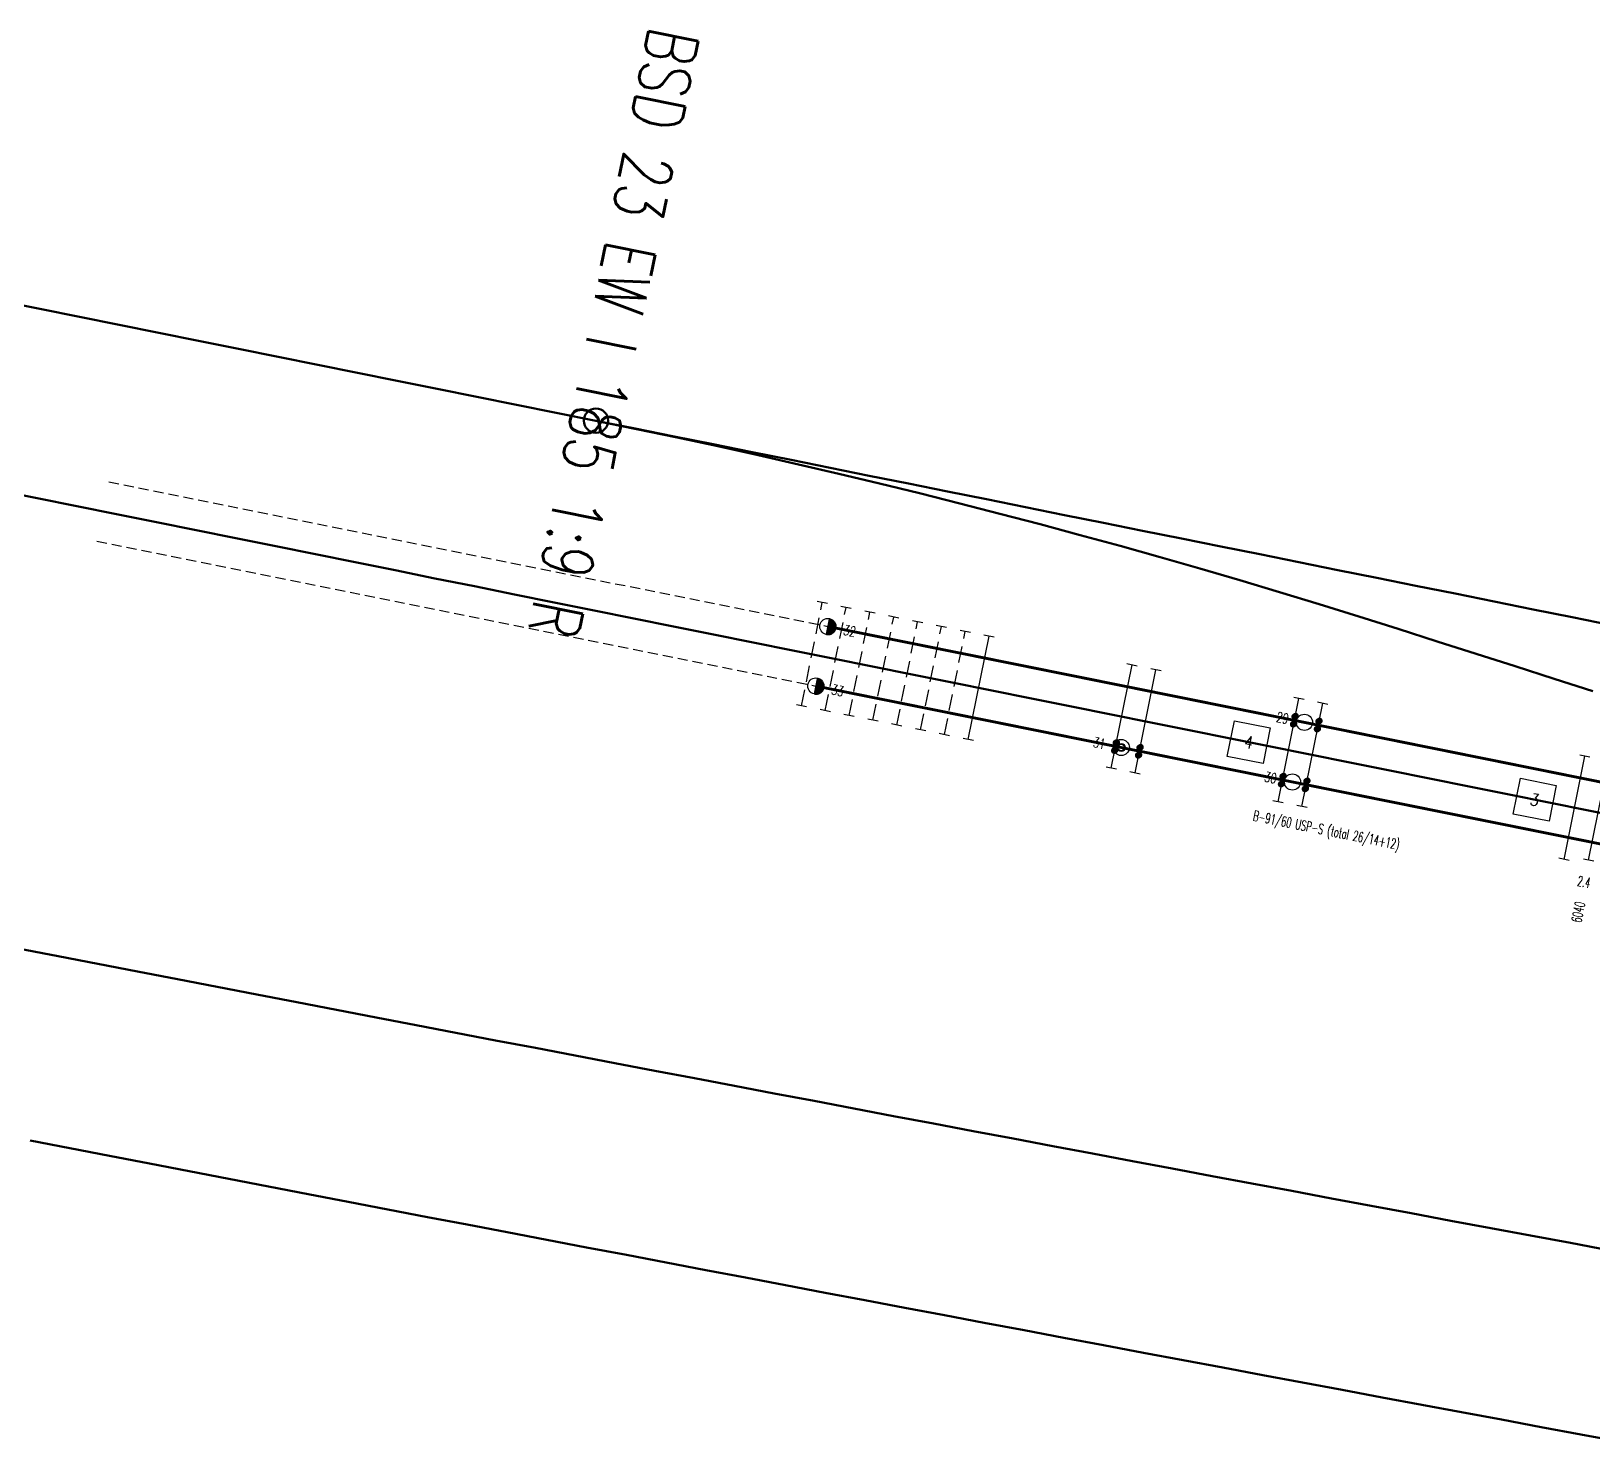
# Model space of a CAD drawing. Extents: x 2687065 to 2691361, y 1253360 to 1255888.
# Drawn here: x 2689627.53 to 2689666.07, y 1254832.59 to 1254867.41 of the extents above; entities that cross this region are included whole.
import ezdxf
from ezdxf.enums import TextEntityAlignment as Align

# ---------------------------------------------------------------- set-up
doc = ezdxf.new("R2010")
doc.units = 0
doc.header["$MEASUREMENT"] = 0
doc.linetypes.add('STRICHLINIE2', pattern=[0.375, 0.25, -0.125])
doc.linetypes.add('STRICHPUNKT', pattern=[1, 0.5, -0.25, 0, -0.25])
for name, color, linetype in [('A-GL-0024-_____', 1, 'STRICHPUNKT'), ('BS-TR-A-Gleisstrang-LinieGeometrie', 7, 'Continuous'), ('BS-TR-A-Weiche-Kurzbezeichnung', 7, 'Continuous'), ('BS-TR-A-Weiche-PunktGeometrie', 7, 'Continuous'), ('L-GL-0024-_____', 2, 'Continuous'), ('L-ST-0024-_____', 7, 'Continuous'), ('P-OF-0024-_____', 7, 'Continuous'), ('S-ON-0024-_____', 7, 'Continuous'), ('T-00', 7, 'Continuous'), ('T-SS-0024-_____', 7, 'Continuous'), ('T-ST', 7, 'Continuous'), ('T-WW-0024', 6, 'Continuous')]:
    doc.layers.add(name, color=color, linetype=linetype)
doc.layers.get('P-OF-0024-_____').off()
doc.styles.add('R6', font='simplex.shx', dxfattribs={"width": 0.6})
doc.styles.add('R7', font='simplex.shx', dxfattribs={"width": 0.7})
doc.styles.add('R8', font='simplex.shx', dxfattribs={"width": 0.8})
doc.styles.add('SUPPRIME', font='simplex.shx', dxfattribs={"width": 0.75})

# ---------------------------------------------------------------- blocks, each defined once
blk = doc.blocks.new('WeiVlpSchwelleL')
at = {"color": 7}
for p, q in [((-0.5, -0.13), (-0.5, 0.13)), ((0.5, -0.13), (0.5, 0.13))]:
    blk.add_line(p, q, dxfattribs=at)
at = {"color": 0, "linetype": 'ByBlock', "lineweight": -2}
blk.add_line((-0.5, 0), (0.5, 0), dxfattribs=at)
at = {"style": 'R6', "width": 0.6}
blk.add_attdef('LAENGE', text='', height=0.25, rotation=90, dxfattribs=at).set_placement((-1.23, 0.007, 0), align=Align.MIDDLE)
at = {"style": 'R6', "width": 0.6, "flags": 1}
for tag, p in [('WVP-SKML', (-5, 0, 0)), ('WVP-SKMR', (3, 0, 0))]:
    blk.add_attdef(tag, text='', height=0.25, rotation=180, dxfattribs=at).set_placement(p, align=Align.MIDDLE_CENTER)
at = {"style": 'R6', "width": 0.6}
blk.add_attdef('BEZEICHNUNG', text='', height=0.25, rotation=180, dxfattribs=at).set_placement((-2.25, 0, 2), align=Align.MIDDLE_LEFT)
at = {"style": 'R6', "width": 0.6, "flags": 1}
blk.add_attdef('VERSCHIEBUNG', text='', height=0.25, rotation=180, dxfattribs=at).set_placement((-1.47, 0, 2), align=Align.MIDDLE_LEFT)
for tag, p in [('VERKLINKS', (-0.875, 0, 0)), ('VERKRECHTS', (0.861, 0, 0))]:
    blk.add_attdef(tag, text='', height=0.25, rotation=180, dxfattribs=at).set_placement(p, align=Align.MIDDLE)
at = {"color": 1, "extrusion": (-1, -6.12323e-17, 1.22465e-16), "style": 'R6', "width": 0.6, "flags": 8}
blk.add_attdef('WVP-ANL', text='', height=0.25, rotation=270, dxfattribs=at).set_placement((0, 0, 0.5), align=Align.MIDDLE)
at = {"color": 1, "extrusion": (1, -1.60812e-16, 1.22465e-16), "style": 'R6', "width": 0.6, "flags": 8}
blk.add_attdef('WVP-ANR', text='', height=0.25, rotation=270, dxfattribs=at).set_placement((0, 0, 0.5), align=Align.MIDDLE)
blk = doc.blocks.new('st_NormUngb_b')
h = blk.add_hatch()
h.set_pattern_fill('ANSI31', color=256, scale=0.005, style=0)
h.paths.add_polyline_path([(0.2, 0, 0.414214), (0, 0.2), (0, -0.2, 0.414214)])
at = {"color": 7}
blk.add_line((0, 0.2, 1), (0, -0.2, 1), dxfattribs=at)
at = {"color": 0}
blk.add_circle((0, 0, 1), 0.2, dxfattribs=at)
at = {"layer": 'T-ST', "style": 'R7', "width": 0.7}
blk.add_attdef('WVP-STNR', text='', height=0.25, dxfattribs=at).set_placement((0.55, 0), align=Align.MIDDLE)
blk = doc.blocks.new('st_Norm_a')
at = {"color": 0, "linetype": 'ByBlock', "lineweight": -2}
blk.add_circle((0, 0, 1), 0.2, dxfattribs=at)
at = {"layer": 'T-ST', "color": 0, "linetype": 'ByBlock', "lineweight": -2, "style": 'R7', "width": 0.7}
blk.add_attdef('WVP-STNR', text='', height=0.25, dxfattribs=at).set_placement((0.55, 0), align=Align.MIDDLE)
blk = doc.blocks.new('st_Isol6_a')
at = {"color": 0, "linetype": 'ByBlock', "lineweight": -2}
for radius in [0.2, 0.1, 0.08]:
    blk.add_circle((0, 0, 1), radius, dxfattribs=at)
at = {"layer": 'T-ST', "color": 0, "linetype": 'ByBlock', "lineweight": -2, "style": 'R7', "width": 0.7, "flags": 8}
blk.add_attdef('WVP-STNR', text='', height=0.25, dxfattribs=at).set_placement((0.55, 0), align=Align.MIDDLE)
blk = doc.blocks.new('VisualisierungSpannklemmeGelb')
at = {"linetype": 'ByBlock', "lineweight": -2}
h = blk.add_hatch(dxfattribs=at)
h.set_pattern_fill('ANSI31', color=0, scale=0.005, style=0)
h.set_pattern_definition([(45, (-0.0965, 2e-15), (-0.0004419417, 0.0004419417), [])])
h.paths.add_polyline_path([(-0.0215, 0, 1), (-0.1715, 0, 1)])
h = blk.add_hatch(dxfattribs=at)
h.set_pattern_fill('ANSI31', color=0, scale=0.005, style=0)
h.set_pattern_definition([(45, (0.0965, 2e-15), (-0.0004419417, 0.0004419417), [])])
h.paths.add_polyline_path([(0.1715, 0, 1), (0.0215, 0, 1)])
blk = doc.blocks.new('pla_Bef-WsSkl1K')
blk.add_lwpolyline([(-0.1, -0.1), (0.1, -0.1), (0.1, 0.1), (-0.1, 0.1)], close=True)
at = {"layer": 'T-00'}
blk.add_blockref('VisualisierungSpannklemmeGelb', (0, 0), dxfattribs=at)
at = {"style": 'R7', "width": 0.7}
blk.add_attdef('WVP-PLNR', text='', height=0.2, dxfattribs=at).set_placement((0, 0), align=Align.MIDDLE_LEFT)
at = {"style": 'R7', "width": 0.7, "flags": 1}
for tag, p in [('WVP-PLDI', (0.44, -0.2)), ('WVP-PLSP', (0.477, -0.4)), ('WVP-PLFK', (0.471, -0.6))]:
    blk.add_attdef(tag, text='', height=0.2, dxfattribs=at).set_placement(p, align=Align.MIDDLE)
blk = doc.blocks.new('weivlp_JochNummer')
at = {"color": 1}
blk.add_3dface([(-0.45, 0.45, 1), (0.45, 0.45, 1), (0.45, -0.45, 1), (-0.45, -0.45, 1)], dxfattribs=at)
at = {"color": 7, "style": 'R8', "width": 0.8}
blk.add_attdef('JOCHNR', text='', height=0.3, dxfattribs=at).set_placement((0, 0), align=Align.MIDDLE)

msp = doc.modelspace()

# ---------------------------------------------------------------- linework, layer by layer
at = {"layer": 'A-GL-0024-_____', "elevation": 454.8, "flags": 128}
msp.add_lwpolyline([(2689629.294, 1254855.554), (2689676.769, 1254845.995)], dxfattribs=at)
at = {"layer": 'BS-TR-A-Gleisstrang-LinieGeometrie', "color": 2, "lineweight": 50, "true_color": 0xffff00}
for points in [[(2689626.753, 1254860.758, 454.8), (2689627.734, 1254860.561, 454.8), (2689628.715, 1254860.363, 454.8), (2689629.695, 1254860.166, 454.8), (2689630.676, 1254859.969, 454.8), (2689631.657, 1254859.771, 454.8), (2689632.638, 1254859.574, 454.8), (2689633.619, 1254859.376, 454.8), (2689634.599, 1254859.179, 454.8), (2689635.58, 1254858.981, 454.8), (2689636.561, 1254858.784, 454.8), (2689637.542, 1254858.586, 454.8), (2689638.523, 1254858.389, 454.8), (2689639.503, 1254858.191, 454.8), (2689640.484, 1254857.994, 454.8), (2689641.465, 1254857.796, 454.8)], [(2689641.465, 1254857.796, 454.8), (2689642.429, 1254857.602, 454.8), (2689643.393, 1254857.408, 454.8), (2689644.357, 1254857.214, 454.8), (2689645.32, 1254857.02, 454.8), (2689646.284, 1254856.826, 454.8), (2689647.248, 1254856.632, 454.8), (2689648.212, 1254856.438, 454.8), (2689649.176, 1254856.244, 454.8), (2689650.139, 1254856.05, 454.8), (2689651.103, 1254855.856, 454.8), (2689652.067, 1254855.662, 454.8), (2689653.031, 1254855.467, 454.8), (2689653.995, 1254855.273, 454.8), (2689654.958, 1254855.079, 454.8), (2689655.922, 1254854.885, 454.8), (2689656.886, 1254854.691, 454.8), (2689657.85, 1254854.497, 454.8), (2689658.814, 1254854.303, 454.8), (2689659.777, 1254854.109, 454.8), (2689660.741, 1254853.915, 454.8), (2689661.705, 1254853.721, 454.8), (2689662.669, 1254853.527, 454.8), (2689663.633, 1254853.333, 454.8), (2689664.597, 1254853.139, 454.8), (2689665.56, 1254852.945, 454.8), (2689666.524, 1254852.751, 454.8)], [(2689641.465, 1254857.796, 454.8), (2689642.468, 1254857.591, 454.8), (2689643.47, 1254857.381, 454.8), (2689644.47, 1254857.165, 454.8), (2689645.469, 1254856.944, 454.8), (2689646.468, 1254856.717, 454.8), (2689647.464, 1254856.484, 454.8), (2689648.46, 1254856.246, 454.8), (2689649.454, 1254856.003, 454.8), (2689650.447, 1254855.754, 454.8), (2689651.438, 1254855.499, 454.8), (2689652.428, 1254855.239, 454.8), (2689653.417, 1254854.974, 454.8), (2689654.404, 1254854.703, 454.8), (2689655.389, 1254854.427, 454.8), (2689656.373, 1254854.145, 454.8), (2689657.356, 1254853.858, 454.8), (2689658.336, 1254853.565, 454.8), (2689659.316, 1254853.267, 454.8), (2689660.293, 1254852.963, 454.8), (2689661.269, 1254852.655, 454.8), (2689661.269, 1254852.655, 454.8), (2689662.23, 1254852.347, 454.8), (2689663.191, 1254852.04, 454.8), (2689664.152, 1254851.733, 454.8), (2689665.113, 1254851.426, 454.8), (2689666.074, 1254851.119, 454.8)], [(2689626.687, 1254856.079, 454.8), (2689627.669, 1254855.882, 454.8), (2689628.651, 1254855.684, 454.8), (2689629.633, 1254855.486, 454.8), (2689630.615, 1254855.289, 454.8), (2689631.597, 1254855.091, 454.8), (2689632.579, 1254854.893, 454.8), (2689633.561, 1254854.695, 454.8), (2689634.543, 1254854.498, 454.8), (2689635.525, 1254854.3, 454.8), (2689636.507, 1254854.102, 454.8), (2689637.489, 1254853.904, 454.8), (2689638.471, 1254853.707, 454.8), (2689639.453, 1254853.509, 454.8), (2689640.435, 1254853.311, 454.8), (2689641.417, 1254853.114, 454.8), (2689642.399, 1254852.916, 454.8), (2689643.381, 1254852.718, 454.8), (2689644.363, 1254852.52, 454.8), (2689645.345, 1254852.323, 454.8), (2689646.327, 1254852.125, 454.8), (2689647.309, 1254851.927, 454.8), (2689648.291, 1254851.729, 454.8), (2689649.273, 1254851.532, 454.8), (2689650.255, 1254851.334, 454.8), (2689651.237, 1254851.136, 454.8), (2689652.219, 1254850.939, 454.8), (2689653.201, 1254850.741, 454.8), (2689654.183, 1254850.543, 454.8), (2689655.165, 1254850.345, 454.8), (2689656.147, 1254850.148, 454.8), (2689657.129, 1254849.95, 454.8), (2689658.111, 1254849.752, 454.8), (2689659.093, 1254849.554, 454.8), (2689660.075, 1254849.357, 454.8), (2689661.057, 1254849.159, 454.8), (2689662.039, 1254848.961, 454.8), (2689663.021, 1254848.764, 454.8), (2689664.003, 1254848.566, 454.8), (2689664.985, 1254848.368, 454.8), (2689665.967, 1254848.17, 454.8), (2689666.949, 1254847.973, 454.8)], [(2689627.207, 1254844.767, 454.8), (2689628.189, 1254844.577, 454.8), (2689629.17, 1254844.387, 454.8), (2689630.152, 1254844.197, 454.8), (2689631.134, 1254844.007, 454.8), (2689632.116, 1254843.818, 454.8), (2689633.097, 1254843.629, 454.8), (2689634.079, 1254843.44, 454.8), (2689635.061, 1254843.251, 454.8), (2689636.043, 1254843.063, 454.8), (2689637.025, 1254842.874, 454.8), (2689638.007, 1254842.686, 454.8), (2689638.989, 1254842.498, 454.8), (2689639.971, 1254842.31, 454.8), (2689640.953, 1254842.122, 454.8), (2689641.935, 1254841.935, 454.8), (2689642.918, 1254841.748, 454.8), (2689643.9, 1254841.561, 454.8), (2689644.882, 1254841.374, 454.8), (2689645.864, 1254841.187, 454.8), (2689646.847, 1254841.001, 454.8), (2689647.829, 1254840.815, 454.8), (2689648.812, 1254840.629, 454.8), (2689649.794, 1254840.443, 454.8), (2689650.776, 1254840.257, 454.8), (2689651.759, 1254840.072, 454.8), (2689652.742, 1254839.886, 454.8), (2689653.724, 1254839.701, 454.8), (2689654.707, 1254839.516, 454.8), (2689655.689, 1254839.332, 454.8), (2689656.672, 1254839.147, 454.8), (2689657.655, 1254838.963, 454.8), (2689658.638, 1254838.779, 454.8), (2689659.621, 1254838.595, 454.8), (2689660.603, 1254838.411, 454.8), (2689661.586, 1254838.228, 454.8), (2689662.569, 1254838.044, 454.8), (2689663.552, 1254837.861, 454.8), (2689664.535, 1254837.678, 454.8), (2689665.518, 1254837.496, 454.8), (2689666.501, 1254837.313, 454.8)], [(2689627.499, 1254840.025, 454.8), (2689628.48, 1254839.835, 454.8), (2689629.461, 1254839.646, 454.8), (2689630.442, 1254839.456, 454.8), (2689631.422, 1254839.267, 454.8), (2689632.403, 1254839.078, 454.8), (2689633.384, 1254838.889, 454.8), (2689634.365, 1254838.701, 454.8), (2689635.347, 1254838.512, 454.8), (2689636.328, 1254838.324, 454.8), (2689637.309, 1254838.136, 454.8), (2689638.29, 1254837.948, 454.8), (2689639.271, 1254837.761, 454.8), (2689640.253, 1254837.573, 454.8), (2689641.234, 1254837.386, 454.8), (2689642.215, 1254837.199, 454.8), (2689643.197, 1254837.012, 454.8), (2689644.178, 1254836.825, 454.8), (2689645.159, 1254836.639, 454.8), (2689646.141, 1254836.453, 454.8), (2689647.122, 1254836.267, 454.8), (2689648.104, 1254836.081, 454.8), (2689649.086, 1254835.895, 454.8), (2689650.067, 1254835.71, 454.8), (2689651.049, 1254835.524, 454.8), (2689652.031, 1254835.339, 454.8), (2689653.012, 1254835.154, 454.8), (2689653.994, 1254834.97, 454.8), (2689654.976, 1254834.785, 454.8), (2689655.958, 1254834.601, 454.8), (2689656.94, 1254834.417, 454.8), (2689657.922, 1254834.233, 454.8), (2689658.904, 1254834.049, 454.8), (2689659.886, 1254833.866, 454.8), (2689660.868, 1254833.682, 454.8), (2689661.85, 1254833.499, 454.8), (2689662.832, 1254833.316, 454.8), (2689663.814, 1254833.134, 454.8), (2689664.796, 1254832.951, 454.8), (2689665.778, 1254832.769, 454.8), (2689666.761, 1254832.587, 454.8)]]:
    msp.add_polyline3d(points, dxfattribs=at)
at = {"layer": 'BS-TR-A-Weiche-PunktGeometrie', "color": 2, "lineweight": 50, "true_color": 0xffff00}
msp.add_circle((2689641.465, 1254857.796, 454.8), 0.3, dxfattribs=at)
at = {"layer": 'L-GL-0024-_____', "color": 7, "linetype": 'STRICHLINIE2', "lineweight": -3, "elevation": 454.8, "flags": 128}
for points in [[(2689629.442, 1254856.29), (2689647.188, 1254852.716)], [(2689629.145, 1254854.819), (2689646.892, 1254851.246)]]:
    msp.add_lwpolyline(points, dxfattribs=at)
at = {"layer": 'L-GL-0024-_____', "lineweight": 70, "const_width": 0.07, "elevation": 454.8, "flags": 128}
for points in [[(2689647.188, 1254852.716), (2689658.952, 1254850.348)], [(2689646.892, 1254851.246), (2689658.656, 1254848.877)], [(2689658.952, 1254850.348), (2689670.716, 1254847.979)], [(2689658.656, 1254848.877), (2689670.42, 1254846.509)]]:
    msp.add_lwpolyline(points, dxfattribs=at)

# ---------------------------------------------------------------- block references
at = {"layer": 'L-ST-0024-_____', "color": 7, "rotation": 348.6160043480575}
for p, values in [((2689647.188, 1254852.716, 454.8), {'WVP-STNR': '32'}), ((2689646.892, 1254851.246, 454.8), {'WVP-STNR': '33'})]:
    msp.add_blockref('st_NormUngb_b', p, dxfattribs=at).add_auto_attribs(values)
at = {"layer": 'L-ST-0024-_____', "color": 7}
ref = msp.add_blockref('st_Norm_a', (2689658.952, 1254850.348, 454.8), dxfattribs=dict(at, rotation=168.6159446689438))
ref.add_attrib('WVP-STNR', '29', dxfattribs={"layer": 'T-ST', "color": 0, "linetype": 'ByBlock', "lineweight": -2, "height": 0.25, "rotation": 348.6159, "style": 'R7', "width": 0.7}).set_placement((2689658.413, 1254850.456, 454.8), align=Align.MIDDLE)
ref = msp.add_blockref('st_Isol6_a', (2689654.431, 1254849.728, 454.8), dxfattribs=dict(at, rotation=168.6159446689438))
ref.add_attrib('WVP-STNR', '31', dxfattribs={"layer": 'T-ST', "color": 0, "linetype": 'ByBlock', "lineweight": -2, "height": 0.25, "rotation": 348.6159, "style": 'R7', "width": 0.7}).set_placement((2689653.891, 1254849.837, 454.8), align=Align.MIDDLE)
ref = msp.add_blockref('st_Norm_a', (2689658.656, 1254848.877, 454.8), dxfattribs=dict(at, rotation=168.6159446689438))
ref.add_attrib('WVP-STNR', '30', dxfattribs={"layer": 'T-ST', "color": 0, "linetype": 'ByBlock', "lineweight": -2, "height": 0.25, "rotation": 348.6159, "style": 'R7', "width": 0.7}).set_placement((2689658.117, 1254848.986, 454.8), align=Align.MIDDLE)
at = {"layer": 'P-OF-0024-_____', "rotation": 258.6160043480575}
for p in [(2689658.707, 1254850.401, 454.8), (2689659.296, 1254850.282, 454.8), (2689654.293, 1254849.752, 454.8), (2689654.881, 1254849.634, 454.8), (2689658.41, 1254848.923, 454.8), (2689658.998, 1254848.805, 454.8)]:
    msp.add_blockref('pla_Bef-WsSkl1K', p, dxfattribs=at)
at = {"layer": 'S-ON-0024-_____', "color": 7, "linetype": 'STRICHLINIE2', "lineweight": -3, "xscale": 2.6, "rotation": 78.61600434805754}
for p in [(2689646.795, 1254852.031, 454.8), (2689647.383, 1254851.912, 454.8), (2689647.971, 1254851.794, 454.8), (2689648.559, 1254851.675, 454.8), (2689649.148, 1254851.557, 454.8), (2689649.736, 1254851.438, 454.8), (2689650.324, 1254851.32, 454.8)]:
    msp.add_blockref('WeiVlpSchwelleL', p, dxfattribs=at)
at = {"layer": 'S-ON-0024-_____', "xscale": 2.6, "rotation": 78.61600434805754}
for p in [(2689650.912, 1254851.202, 454.8), (2689654.441, 1254850.491, 454.8), (2689655.03, 1254850.373, 454.8), (2689658.559, 1254849.662, 454.8), (2689659.147, 1254849.544, 454.8)]:
    msp.add_blockref('WeiVlpSchwelleL', p, dxfattribs=at)
at = {"layer": 'S-ON-0024-_____'}
ref = msp.add_blockref('WeiVlpSchwelleL', (2689665.617, 1254848.241, 454.8), dxfattribs=dict(at, xscale=2.6, rotation=78.61600434805754))
ref.add_attrib('BEZEICHNUNG', 'B-91/60 USP-S (total 26/14+12)', dxfattribs={"layer": 'T-SS-0024-_____', "height": 0.25, "rotation": 348.616, "style": 'R6', "width": 0.6}).set_placement((2689657.695, 1254848.051, 454.8), align=Align.MIDDLE_LEFT)
ref = msp.add_blockref('WeiVlpSchwelleL', (2689666.205, 1254848.122, 454.8), dxfattribs=dict(at, xscale=2.399999999999999, rotation=78.61600434805753))
ref.add_attrib('BEZEICHNUNG', '6040', dxfattribs={"layer": 'T-SS-0024-_____', "height": 0.25, "rotation": 78.616, "style": 'R6', "width": 0.6}).set_placement((2689665.761, 1254845.917, 454.8), align=Align.MIDDLE_RIGHT)
ref.add_attrib('LAENGE', '2.4', dxfattribs={"layer": 'T-SS-0024-_____', "height": 0.25, "rotation": 348.616, "style": 'R6', "width": 0.6}).set_placement((2689665.853, 1254846.408, 454.8), align=Align.MIDDLE)
ref.add_attrib('WVP-ANR', 'Z', dxfattribs={"layer": 'T-SS-0024-_____', "color": 1, "extrusion": (0.197384, 0.980326, 2.93915e-16), "height": 0.3, "rotation": 270, "style": 'R6', "width": 0.6}).set_placement((-2389064.314, 454.8, 1761057.646), align=Align.MIDDLE)
at = {"layer": 'T-WW-0024', "rotation": 348.6160043480575}
for p, values in [((2689657.578, 1254849.86, 454.8), {'JOCHNR': '4'}), ((2689664.637, 1254848.438, 454.8), {'JOCHNR': '3'})]:
    msp.add_blockref('weivlp_JochNummer', p, dxfattribs=at).add_auto_attribs(values)

# ---------------------------------------------------------------- texts
at = {"layer": 'BS-TR-A-Weiche-Kurzbezeichnung', "color": 2, "lineweight": 50, "true_color": 0xffff00, "style": 'SUPPRIME', "width": 0.75}
msp.add_text('BSD 23 EW I 185 1:9 R', height=1.25, rotation=258.6158, dxfattribs=at).set_placement((2689642.795, 1254867.57, 454.8))

doc.saveas('drawing.dxf')
